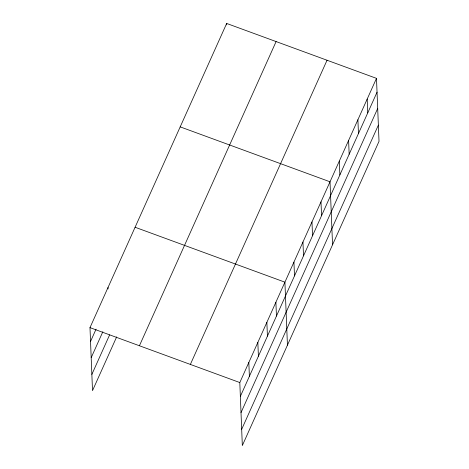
<?xml version="1.0" encoding="UTF-8"?>
<svg xmlns="http://www.w3.org/2000/svg" width="469" height="469" viewBox="0 0 469 469"><rect width="100%" height="100%" fill="white"/><g stroke="black" fill="none" stroke-linecap="round" stroke-linejoin="round"><path stroke-width="0.7" d="M116.664 336.883L92.51 390.636L89.984 327.638L226.668 23.45L376.49 78.364L379.016 141.362L242.332 445.55L239.806 382.552L376.49 78.364M90.535 341.461L96.063 329.156M91.185 357.689L102.828 331.782M91.86 374.409L109.611 334.901M139.422 345.759L276.106 41.571M190.361 364.431L327.045 60.243M240.363 396.375L377.047 92.188M241.013 412.603L377.697 108.415M241.682 429.323L378.366 125.135M180.19 126.87L330.018 181.79L332.544 244.789M135.09 227.254L284.912 282.168L287.438 345.166M89.984 327.638L239.806 382.552M367.192 99.053L367.749 112.877M357.9 119.736L358.457 133.559M348.608 140.419L349.159 154.242M339.31 161.102L339.867 174.931M320.995 201.863L321.552 215.687M311.973 221.943L312.53 235.766M302.951 242.016L303.507 255.84M293.934 262.095L294.485 275.919M275.889 302.247L276.446 316.071M266.867 322.32L267.424 336.15M257.844 342.399L258.401 356.223M248.828 362.473L249.379 376.302M226.668 23.45L226.72 24.904M108.022 287.485L108.081 288.939"/></g></svg>
